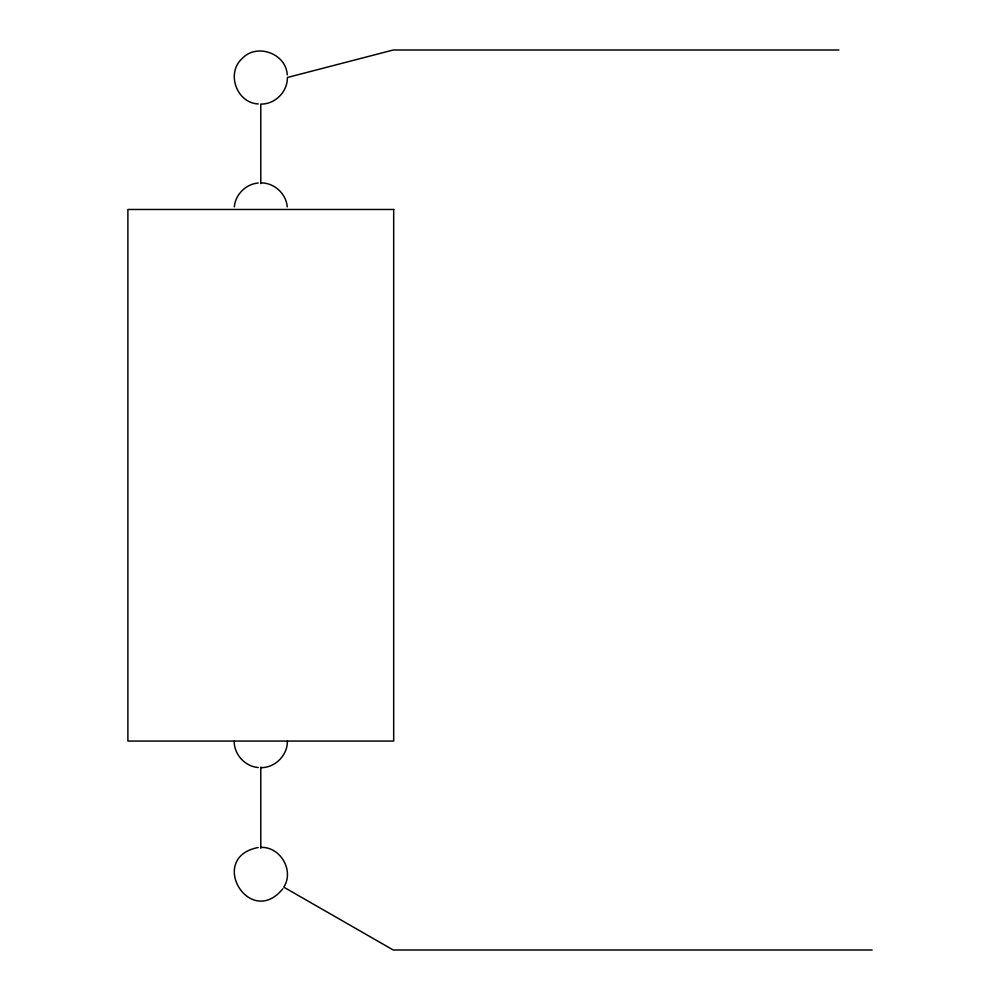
<?xml version="1.0" encoding="UTF-8"?>
<svg xmlns="http://www.w3.org/2000/svg" width="1000" height="1000" viewBox="0 0 1000 1000"><rect width="100%" height="100%" fill="white"/><g stroke="black" fill="none" stroke-linecap="round" stroke-linejoin="round"><path stroke-width="1.5" d="M287.362 741.062C287.7 755.263 274.988 767.962 260.788 767.638M234.338 206.875C235.35 194.575 245.888 184.037 258.188 183.025M284.225 886.488C294.05 869.862 280.075 846.55 260.788 847.375M282.887 888.725C249.775 929.488 206.612 857.487 258.188 847.5M838.9 50L393.25 50L287.362 77.5C287.7 91.713 274.988 104.412 260.788 104.087L260.788 183.6M872.113 950L393.25 950L283.837 887.188M260.788 182.9C274.05 182.638 286.2 193.65 287.238 206.875M258.188 103.95C236.625 102.9 226 73.2 241.988 58.712C256.488 42.713 286.188 53.35 287.238 74.9M258.188 767.513C244.963 766.462 233.95 754.312 234.213 741.062M260.788 767.113L260.788 848.238M393.688 209.475L127.888 209.475L127.888 741.062L393.688 741.062L393.688 209.475"/></g></svg>
